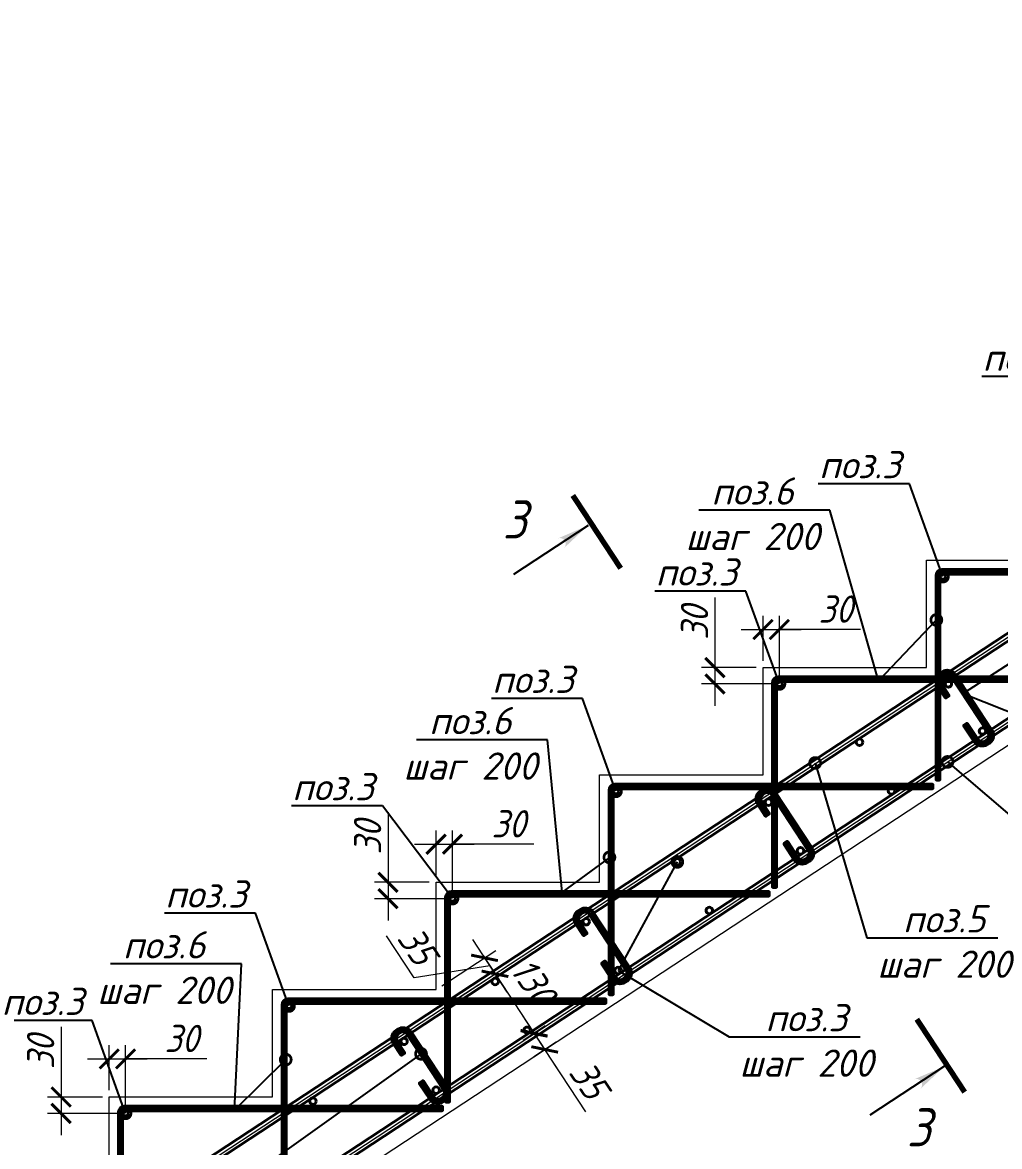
# Model space of a CAD drawing. Header units: millimetres. Extents: x 504091 to 2165846, y 135022 to 442887.
# Drawn here: x 1275628 to 1277421, y 236013 to 238076 of the extents above; entities that cross this region are included whole.
import ezdxf
from ezdxf import colors
from ezdxf.entities.mleader import LeaderData, LeaderLine
from ezdxf.math import Vec2, Vec3

# ---------------------------------------------------------------- set-up
doc = ezdxf.new("R2010")
doc.units = ezdxf.units.MM
doc.layers.get('Defpoints').update_dxf_attribs({"color": 255})
doc.layers.add('!Defpoints', color=255, linetype='Continuous', lineweight=5, plot=False)
doc.layers.add('PS_Обозначения', color=7, linetype='Continuous')
doc.layers.add('Контур', color=7, linetype='Continuous')
for name, color, linetype, lineweight in [('Арматура 12', 26, 'Continuous', 50), ('КР_Арматура 12', 174, 'Continuous', 40), ('Монолит тонкий', 204, 'Continuous', 9), ('Размер', 7, 'Continuous', 13), ('Размеры КР', 164, 'Continuous', 9)]:
    doc.layers.add(name, color=color, linetype=linetype, lineweight=lineweight)
doc.styles.add('GOST 2.304_new', font='isocpeur.ttf', dxfattribs={"width": 0.9, "oblique": 15})
doc.dimstyles.new('SPDS 1_20', dxfattribs={"dimscale": 20, "dimtxt": 2.5, "dimasz": 1.77, "dimexe": 1.25, "dimexo": 0.625, "dimtad": 1, "dimdec": 0, "dimrnd": 0.001, "dimtxsty": 'GOST 2.304_new', "dimblk": 'ARCHTICK', "dimcen": 2.5, "dimdle": 2, "dimclrt": 256, "dimadec": 0, "dimazin": 2, "dimtfac": 0.75, "dimtdec": 0, "dimtmove": 1, "dimatfit": 3, "dimfxl": 0, "dimtolj": 1, "dimlwd": 9, "dimlwe": 9, "dimarcsym": 0})

# ---------------------------------------------------------------- blocks, each defined once
blk = doc.blocks.new('_ArchTick')
at = {"color": 0, "linetype": 'ByBlock', "const_width": 0.15}
blk.add_lwpolyline([(-0.5, -0.5), (0.5, 0.5)], dxfattribs=at)
blk = doc.blocks.new('*D2929')
at = {"layer": 'Defpoints', "color": 0, "lineweight": 20, "transparency": 16777216}
for p in [(1276495.1, 236330.4), (1276387.1, 236301.3), (1276406.3, 236272.1)]:
    blk.add_point(p, dxfattribs=at)
at = {"layer": 'Размеры КР', "color": 0, "lineweight": 9, "transparency": 16777216}
for p, q in [((1276346.6, 236323), (1276295.9, 236400.2)), ((1276454, 236393.1), (1276517.1, 236297)), ((1276397.5, 236308.2), (1276496.8, 236373.4)), ((1276485.5, 236345), (1276346.6, 236323)), ((1276416.7, 236278.9), (1276516, 236344.1))]:
    blk.add_line(p, q, dxfattribs=at)
at = {"layer": 'Размеры КР', "color": 0, "lineweight": 9, "transparency": 16777216, "xscale": 35.4, "yscale": 35.4, "zscale": 35.4}
for p, rotation in [((1276475.9, 236359.7), 123.291571621016), ((1276495.1, 236330.4), 303.291571621016)]:
    blk.add_blockref('_ArchTick', p, dxfattribs=dict(at, rotation=rotation))
at = {"layer": 'Размеры КР', "lineweight": 20, "transparency": 16777216, "insert": (1276352.6, 236382.2), "char_height": 50, "attachment_point": 5, "rotation": 303.2916, "style": 'GOST 2.304_new'}
blk.add_mtext('\\A1;35', dxfattribs=at)
blk = doc.blocks.new('*D2930')
at = {"layer": 'Defpoints', "color": 0, "lineweight": 20, "transparency": 16777216}
for p in [(1276406.3, 236272.1), (1276566.5, 236221.6), (1276536.2, 236201.7)]:
    blk.add_point(p, dxfattribs=at)
at = {"layer": 'Размеры КР', "color": 0, "lineweight": 9, "transparency": 16777216}
for p, q in [((1276473.2, 236363.8), (1276588.5, 236188.2)), ((1276416.7, 236278.9), (1276516, 236344.1)), ((1276546.7, 236208.6), (1276587.4, 236235.4))]:
    blk.add_line(p, q, dxfattribs=at)
at = {"layer": 'Размеры КР', "color": 0, "lineweight": 9, "transparency": 16777216, "xscale": 35.4, "yscale": 35.4, "zscale": 35.4}
for p, rotation in [((1276495.1, 236330.4), 123.291571621016), ((1276566.5, 236221.6), 303.291571621016)]:
    blk.add_blockref('_ArchTick', p, dxfattribs=dict(at, rotation=rotation))
at = {"layer": 'Размеры КР', "lineweight": 20, "transparency": 16777216, "insert": (1276565.5, 236315.9), "char_height": 50, "attachment_point": 5, "rotation": 303.2916, "style": 'GOST 2.304_new'}
blk.add_mtext('\\A1;130', dxfattribs=at)
blk = doc.blocks.new('*D2931')
at = {"layer": 'Defpoints', "color": 0, "lineweight": 20, "transparency": 16777216}
for p in [(1276536.9, 236201), (1276586.3, 236191.6), (1276556.2, 236171.8)]:
    blk.add_point(p, dxfattribs=at)
at = {"layer": 'Размеры КР', "color": 0, "lineweight": 9, "transparency": 16777216}
for p, q in [((1276545.1, 236254.3), (1276608.2, 236158.1)), ((1276547.4, 236207.9), (1276588, 236234.6)), ((1276566.6, 236178.7), (1276607.2, 236205.3)), ((1276661.6, 236076.9), (1276586.3, 236191.6))]:
    blk.add_line(p, q, dxfattribs=at)
at = {"layer": 'Размеры КР', "color": 0, "lineweight": 9, "transparency": 16777216, "xscale": 35.4, "yscale": 35.4, "zscale": 35.4}
for p, rotation in [((1276567.1, 236220.8), 123.291571621016), ((1276586.3, 236191.6), 303.291571621016)]:
    blk.add_blockref('_ArchTick', p, dxfattribs=dict(at, rotation=rotation))
at = {"layer": 'Размеры КР', "lineweight": 20, "transparency": 16777216, "insert": (1276667.6, 236136.1), "char_height": 50, "attachment_point": 5, "rotation": 303.2916, "style": 'GOST 2.304_new'}
blk.add_mtext('\\A1;35', dxfattribs=at)
blk = doc.blocks.new('*D2938')
at = {"layer": 'Defpoints', "color": 0, "lineweight": 20, "transparency": 16777216}
for p in [(1277017.1, 236962.3), (1276987.1, 236892.3), (1277017.1, 236862.3)]:
    blk.add_point(p, dxfattribs=at)
at = {"layer": 'Контур', "color": 0, "lineweight": 9, "transparency": 16777216}
for p, q in [((1276987.1, 236904.8), (1276987.1, 236987.3)), ((1277017.1, 236874.8), (1277017.1, 236987.3)), ((1276947.1, 236962.3), (1277057.1, 236962.3)), ((1277166.1, 236962.3), (1277017.1, 236962.3))]:
    blk.add_line(p, q, dxfattribs=at)
at = {"layer": 'Контур', "color": 0, "lineweight": 9, "transparency": 16777216, "xscale": 35.4, "yscale": 35.4, "zscale": 35.4, "rotation": 180}
blk.add_blockref('_ArchTick', (1276987.1, 236962.3), dxfattribs=at)
at = {"layer": 'Контур', "color": 0, "lineweight": 9, "transparency": 16777216, "xscale": 35.4, "yscale": 35.4, "zscale": 35.4}
blk.add_blockref('_ArchTick', (1277017.1, 236962.3), dxfattribs=at)
at = {"layer": 'Контур', "lineweight": 20, "transparency": 16777216, "insert": (1277119.9, 236999.8), "char_height": 50, "attachment_point": 5, "style": 'GOST 2.304_new'}
blk.add_mtext('\\A1;30', dxfattribs=at)
blk = doc.blocks.new('*D2939')
at = {"layer": 'Defpoints', "color": 0, "lineweight": 20, "transparency": 16777216}
for p in [(1276987.1, 236892.3), (1276898.8, 236862.3), (1277017.1, 236862.3)]:
    blk.add_point(p, dxfattribs=at)
at = {"layer": 'Контур', "color": 0, "lineweight": 9, "transparency": 16777216}
for p, q in [((1276898.8, 237020.8), (1276898.8, 236892.3)), ((1276898.8, 236932.3), (1276898.8, 236822.3)), ((1276974.6, 236892.3), (1276873.8, 236892.3)), ((1277004.6, 236862.3), (1276873.8, 236862.3))]:
    blk.add_line(p, q, dxfattribs=at)
at = {"layer": 'Контур', "color": 0, "lineweight": 9, "transparency": 16777216, "xscale": 35.4, "yscale": 35.4, "zscale": 35.4}
for p, rotation in [((1276898.8, 236892.3), 90), ((1276898.8, 236862.3), 270)]:
    blk.add_blockref('_ArchTick', p, dxfattribs=dict(at, rotation=rotation))
at = {"layer": 'Контур', "lineweight": 20, "transparency": 16777216, "insert": (1276861.3, 236974.6), "char_height": 50, "attachment_point": 5, "rotation": 90, "style": 'GOST 2.304_new'}
blk.add_mtext('\\A1;30', dxfattribs=at)
blk = doc.blocks.new('*D2940')
at = {"layer": 'Defpoints', "color": 0, "lineweight": 20, "transparency": 16777216}
for p in [(1276417.1, 236568.3), (1276387.1, 236498.3), (1276417.1, 236468.3)]:
    blk.add_point(p, dxfattribs=at)
at = {"layer": 'Контур', "color": 0, "lineweight": 9, "transparency": 16777216}
for p, q in [((1276387.1, 236510.8), (1276387.1, 236593.3)), ((1276417.1, 236480.8), (1276417.1, 236593.3)), ((1276347.1, 236568.3), (1276457.1, 236568.3)), ((1276566.1, 236568.3), (1276417.1, 236568.3))]:
    blk.add_line(p, q, dxfattribs=at)
at = {"layer": 'Контур', "color": 0, "lineweight": 9, "transparency": 16777216, "xscale": 35.4, "yscale": 35.4, "zscale": 35.4, "rotation": 180}
blk.add_blockref('_ArchTick', (1276387.1, 236568.3), dxfattribs=at)
at = {"layer": 'Контур', "color": 0, "lineweight": 9, "transparency": 16777216, "xscale": 35.4, "yscale": 35.4, "zscale": 35.4}
blk.add_blockref('_ArchTick', (1276417.1, 236568.3), dxfattribs=at)
at = {"layer": 'Контур', "lineweight": 20, "transparency": 16777216, "insert": (1276519.9, 236605.8), "char_height": 50, "attachment_point": 5, "style": 'GOST 2.304_new'}
blk.add_mtext('\\A1;30', dxfattribs=at)
blk = doc.blocks.new('*D2941')
at = {"layer": 'Defpoints', "color": 0, "lineweight": 20, "transparency": 16777216}
for p in [(1276387.1, 236498.3), (1276298.8, 236468.3), (1276417.1, 236468.3)]:
    blk.add_point(p, dxfattribs=at)
at = {"layer": 'Контур', "color": 0, "lineweight": 9, "transparency": 16777216}
for p, q in [((1276298.8, 236626.8), (1276298.8, 236498.3)), ((1276298.8, 236538.3), (1276298.8, 236428.3)), ((1276374.6, 236498.3), (1276273.8, 236498.3)), ((1276404.6, 236468.3), (1276273.8, 236468.3))]:
    blk.add_line(p, q, dxfattribs=at)
at = {"layer": 'Контур', "color": 0, "lineweight": 9, "transparency": 16777216, "xscale": 35.4, "yscale": 35.4, "zscale": 35.4}
for p, rotation in [((1276298.8, 236498.3), 90), ((1276298.8, 236468.3), 270)]:
    blk.add_blockref('_ArchTick', p, dxfattribs=dict(at, rotation=rotation))
at = {"layer": 'Контур', "lineweight": 20, "transparency": 16777216, "insert": (1276261.3, 236580.6), "char_height": 50, "attachment_point": 5, "rotation": 90, "style": 'GOST 2.304_new'}
blk.add_mtext('\\A1;30', dxfattribs=at)
blk = doc.blocks.new('*D2942')
at = {"layer": 'Defpoints', "color": 0, "lineweight": 20, "transparency": 16777216}
for p in [(1275817.1, 236174.3), (1275787.1, 236104.3), (1275817.1, 236074.3)]:
    blk.add_point(p, dxfattribs=at)
at = {"layer": 'Контур', "color": 0, "lineweight": 9, "transparency": 16777216}
for p, q in [((1275787.1, 236116.8), (1275787.1, 236199.3)), ((1275817.1, 236086.8), (1275817.1, 236199.3)), ((1275747.1, 236174.3), (1275857.1, 236174.3)), ((1275966.1, 236174.3), (1275817.1, 236174.3))]:
    blk.add_line(p, q, dxfattribs=at)
at = {"layer": 'Контур', "color": 0, "lineweight": 9, "transparency": 16777216, "xscale": 35.4, "yscale": 35.4, "zscale": 35.4, "rotation": 180}
blk.add_blockref('_ArchTick', (1275787.1, 236174.3), dxfattribs=at)
at = {"layer": 'Контур', "color": 0, "lineweight": 9, "transparency": 16777216, "xscale": 35.4, "yscale": 35.4, "zscale": 35.4}
blk.add_blockref('_ArchTick', (1275817.1, 236174.3), dxfattribs=at)
at = {"layer": 'Контур', "lineweight": 20, "transparency": 16777216, "insert": (1275919.9, 236211.8), "char_height": 50, "attachment_point": 5, "style": 'GOST 2.304_new'}
blk.add_mtext('\\A1;30', dxfattribs=at)
blk = doc.blocks.new('*D2943')
at = {"layer": 'Defpoints', "color": 0, "lineweight": 20, "transparency": 16777216}
for p in [(1275787.1, 236104.3), (1275698.8, 236074.3), (1275817.1, 236074.3)]:
    blk.add_point(p, dxfattribs=at)
at = {"layer": 'Контур', "color": 0, "lineweight": 9, "transparency": 16777216}
for p, q in [((1275698.8, 236232.8), (1275698.8, 236104.3)), ((1275698.8, 236144.3), (1275698.8, 236034.3)), ((1275774.6, 236104.3), (1275673.8, 236104.3)), ((1275804.6, 236074.3), (1275673.8, 236074.3))]:
    blk.add_line(p, q, dxfattribs=at)
at = {"layer": 'Контур', "color": 0, "lineweight": 9, "transparency": 16777216, "xscale": 35.4, "yscale": 35.4, "zscale": 35.4}
for p, rotation in [((1275698.8, 236104.3), 90), ((1275698.8, 236074.3), 270)]:
    blk.add_blockref('_ArchTick', p, dxfattribs=dict(at, rotation=rotation))
at = {"layer": 'Контур', "lineweight": 20, "transparency": 16777216, "insert": (1275661.3, 236186.6), "char_height": 50, "attachment_point": 5, "rotation": 90, "style": 'GOST 2.304_new'}
blk.add_mtext('\\A1;30', dxfattribs=at)
blk = doc.blocks.new('_DotSmall')
at = {"color": 0, "linetype": 'ByBlock', "lineweight": 35, "const_width": 0.5}
blk.add_lwpolyline([(-0.0625, 0, 1), (0.0625, 0, 1)], format="xyb", close=True, dxfattribs=at)

msp = doc.modelspace()

# ---------------------------------------------------------------- hatches: boundary and pattern name
at = {"layer": 'PS_Обозначения', "ltscale": 50}
for points in [[(1276666.0254, 237153.3851), (1276621.6685, 237111.6242, 0.839099631), (1276610.0757, 237129.2781)], [(1277319.9188, 236160.7265), (1277275.5619, 236118.9655, 0.839099631), (1277263.9691, 236136.6195)]]:
    msp.add_hatch(color=256, dxfattribs=at).paths.add_polyline_path(points, flags=0)

# ---------------------------------------------------------------- linework, layer by layer
at = {"layer": '!Defpoints', "lineweight": 15, "ltscale": 100}
for points in [[(1274608.0874, 234856.6158, 0.414213562), (1274632.0874, 234880.6158), (1274632.0874, 235107.0122), (1279153.897, 238076.3338)], [(1275122.8384, 234856.6158, -0.414213562), (1275098.8384, 234880.6158), (1275098.8384, 235255.9759), (1279390.5344, 238076.3338)]]:
    msp.add_lwpolyline(points, format="xyb", dxfattribs=at)
at = {"layer": 'PS_Обозначения', "ltscale": 50}
for points in [[(1276637.9471, 237208.3712, 10, 10, 0), (1276725.771, 237074.6291, 0, 0, 0)], [(1277269.2082, 236247.0598, 10, 10, 0), (1277357.0322, 236113.3177, 0, 0, 0)]]:
    msp.add_lwpolyline(points, format="xyseb", dxfattribs=at)
for points in [[(1276666.0254, 237153.3851), (1276528.9762, 237063.3895)], [(1277319.9188, 236160.7265), (1277182.8695, 236070.7308)]]:
    msp.add_lwpolyline(points, dxfattribs=at)
at = {"layer": 'Арматура 12', "lineweight": 53, "ltscale": 20}
for points in [[(1277317.0874, 237065.3338), (1277897.8937, 237065.3338), (1277897.8937, 237071.3338), (1277315.0874, 237071.3338, 0.414213562), (1277305.0874, 237061.3338), (1277305.0874, 236687.0109), (1277311.0874, 236687.0109), (1277311.0874, 237059.3338)], [(1277333.0084, 236877.3482, 0.385584486), (1277319.6866, 236879.0507), (1277316.4723, 236876.94, 0.414213562), (1277313.459, 236862.3998), (1277327.5409, 236840.6857), (1277322.5256, 236837.3923), (1277308.4436, 236859.1064, -0.414213562), (1277313.1789, 236881.9554), (1277316.3932, 236884.066, -0.394921318), (1277338.021, 236880.6458, -0.242110317)], [(1277017.0874, 236868.3338), (1277597.8937, 236868.3338), (1277597.8937, 236874.3338), (1277015.0874, 236874.3338, 0.414213562), (1277005.0874, 236864.3338), (1277005.0874, 236490.0109), (1277011.0874, 236490.0109), (1277011.0874, 236862.3338)], [(1277405.2303, 236778.3042), (1277406.1942, 236776.8363, -0.414213562), (1277401.4589, 236753.9873), (1277398.2447, 236751.8766, -0.414213562), (1277375.3957, 236756.6119), (1277356.2739, 236785.906), (1277361.2892, 236789.1994), (1277380.411, 236759.9053, 0.414213562), (1277394.9513, 236756.8919), (1277398.1655, 236759.0026, 0.414213562), (1277401.1789, 236773.5429), (1277400.215, 236775.0108)], [(1276717.0874, 236671.3338), (1277297.8937, 236671.3338), (1277297.8937, 236677.3338), (1276715.0874, 236677.3338, 0.414213562), (1276705.0874, 236667.3338), (1276705.0874, 236293.0109), (1276711.0874, 236293.0109), (1276711.0874, 236665.3338)], [(1277002.8457, 236660.5384, 0.385584486), (1276989.5239, 236662.2409), (1276986.3097, 236660.1302, 0.414213562), (1276983.2963, 236645.5899), (1276997.3783, 236623.8759), (1276992.3629, 236620.5825), (1276978.281, 236642.2965, -0.414213562), (1276983.0163, 236665.1455), (1276986.2305, 236667.2562, -0.394921318), (1277007.8583, 236663.8359, -0.242110317)], [(1277075.0676, 236561.4944), (1277076.0316, 236560.0264, -0.414213562), (1277071.2963, 236537.1774), (1277068.082, 236535.0668, -0.414213562), (1277045.233, 236539.8021), (1277026.1112, 236569.0962), (1277031.1265, 236572.3896), (1277050.2484, 236543.0955, 0.414213562), (1277064.7886, 236540.0821), (1277068.0029, 236542.1928, 0.414213562), (1277071.0162, 236556.7331), (1277070.0523, 236558.201)], [(1276417.0874, 236474.3338), (1276997.8937, 236474.3338), (1276997.8937, 236480.3338), (1276415.0874, 236480.3338, 0.414213562), (1276405.0874, 236470.3338), (1276405.0874, 236096.0109), (1276411.0874, 236096.0109), (1276411.0874, 236468.3338)], [(1276668.4524, 236441.0364, 0.385584486), (1276655.1306, 236442.739), (1276651.9163, 236440.6283, 0.414213562), (1276648.903, 236426.088), (1276662.9849, 236404.3739), (1276657.9696, 236401.0805), (1276643.8876, 236422.7946, -0.414213562), (1276648.6229, 236445.6436), (1276651.8372, 236447.7543, -0.394921318), (1276673.465, 236444.334, -0.242110317)], [(1276740.6743, 236341.9925), (1276741.6382, 236340.5245, -0.414213562), (1276736.9029, 236317.6755), (1276733.6887, 236315.5649, -0.414213562), (1276710.8397, 236320.3002), (1276691.7179, 236349.5942), (1276696.7332, 236352.8876), (1276715.855, 236323.5936, 0.414213562), (1276730.3953, 236320.5802), (1276733.6095, 236322.6909, 0.414213562), (1276736.6229, 236337.2311), (1276735.659, 236338.6991)], [(1276117.0874, 236277.3338), (1276697.8937, 236277.3338), (1276697.8937, 236283.3338), (1276115.0874, 236283.3338, 0.414213562), (1276105.0874, 236273.3338), (1276105.0874, 235899.0109), (1276111.0874, 235899.0109), (1276111.0874, 236271.3338)], [(1276334.1358, 236221.4178, 0.385584486), (1276320.8139, 236223.1203), (1276317.5997, 236221.0096, 0.414213562), (1276314.5863, 236206.4694), (1276328.6683, 236184.7553), (1276323.653, 236181.4619), (1276309.571, 236203.176, -0.414213562), (1276314.3063, 236226.025), (1276317.5205, 236228.1356, -0.394921318), (1276339.1483, 236224.7154, -0.242110317)], [(1276406.3576, 236122.3738), (1276407.3216, 236120.9059, -0.414213562), (1276402.5863, 236098.0569), (1276399.3721, 236095.9462, -0.414213562), (1276376.5231, 236100.6815), (1276357.4012, 236129.9756), (1276362.4166, 236133.269), (1276381.5384, 236103.9749, 0.414213562), (1276396.0787, 236100.9615), (1276399.2929, 236103.0722, 0.414213562), (1276402.3063, 236117.6125), (1276401.3423, 236119.0804)], [(1275817.0874, 236080.3338), (1276397.8937, 236080.3338), (1276397.8937, 236086.3338), (1275815.0874, 236086.3338, 0.414213562), (1275805.0874, 236076.3338), (1275805.0874, 235702.0109), (1275811.0874, 235702.0109), (1275811.0874, 236074.3338)]]:
    msp.add_lwpolyline(points, format="xyb", dxfattribs=at)
for points in [[(1277400.3096, 236774.859), (1277333.0084, 236877.3482)], [(1277338.021, 236880.6458), (1277405.3238, 236778.1542)], [(1277070.1469, 236558.0492), (1277002.8457, 236660.5384)], [(1277007.8583, 236663.8359), (1277075.1611, 236561.3444)], [(1276735.7536, 236338.5473), (1276668.4524, 236441.0364)], [(1276673.465, 236444.334), (1276740.7678, 236341.8424)], [(1276401.437, 236118.9286), (1276334.1358, 236221.4178)], [(1276339.1483, 236224.7154), (1276406.4511, 236122.2238)]]:
    msp.add_lwpolyline(points, dxfattribs=at)
for centre in [(1277317.0874, 237059.3338), (1277017.0874, 236862.3338), (1276717.0874, 236665.3338), (1276417.0874, 236468.3338), (1276117.0874, 236271.3338), (1275817.0874, 236074.3338)]:
    msp.add_circle(centre, 6, dxfattribs=at)
at = {"layer": 'КР_Арматура 12', "ltscale": 12}
for p, q in [((1274635.1094, 235116.1747), (1279067.9325, 238027.0618)), ((1274890.682, 235126.3622), (1279304.6269, 238027.058)), ((1274647.1094, 235109.6987), (1279071.5203, 238015.0618)), ((1275113.8543, 235258.6642), (1279308.217, 238015.058))]:
    msp.add_line(p, q, dxfattribs=at)
for centre in [(1277327.1092, 236862.3913), (1277389.8825, 236775.9321), (1277164.1246, 236755.3607), (1277222.7432, 236666.0938), (1276996.9465, 236645.5814), (1277055.6039, 236556.2555), (1276829.6925, 236535.7502), (1276888.4646, 236446.4172), (1276662.5532, 236426.0795), (1276721.3253, 236336.5789), (1276495.4139, 236316.2412), (1276554.186, 236226.7406), (1276328.2365, 236206.4609), (1276387.0467, 236116.9023), (1276161.0589, 236096.6809)]:
    msp.add_circle(centre, 6, dxfattribs=at)
at = {"layer": 'Монолит тонкий', "lineweight": 13, "ltscale": 100}
msp.add_line((1275143.8384, 235243.6672), (1279146.8841, 237874.3338), dxfattribs=at)
msp.add_lwpolyline([(1275487.0874, 235907.3338), (1275787.0874, 235907.3338), (1275787.0874, 236104.3338), (1276087.0874, 236104.3338), (1276087.0874, 236301.3338), (1276387.0874, 236301.3338), (1276387.0874, 236498.3338), (1276687.0874, 236498.3338), (1276687.0874, 236695.3338), (1276987.0874, 236695.3338), (1276987.0874, 236892.3338), (1277287.0874, 236892.3338), (1277287.0874, 237089.3338), (1277587.0874, 237089.3338), (1277587.0874, 237286.3338), (1277887.0874, 237286.3338), (1277887.0874, 237483.3338), (1278187.0874, 237483.3338), (1278187.0874, 237680.3338), (1278487.0874, 237680.3338), (1278487.0874, 237877.3338), (1278787.0874, 237877.3338)], dxfattribs=at)

# ---------------------------------------------------------------- texts
at = {"layer": 'PS_Обозначения', "style": 'GOST 2.304_new', "oblique": 15, "width": 0.9}
for p in [(1276509.0301, 237129.2041), (1277250.8014, 236013.7121)]:
    msp.add_text('3', height=70, dxfattribs=at).set_placement(p)

# ---------------------------------------------------------------- dimensions: what is measured, and where the dimension line sits
at = {"layer": 'Контур', "lineweight": 20}
for base, p1, p2, picture, middle in [((1277017.0874, 236962.2919), (1276987.0874, 236892.3338), (1277017.0874, 236862.3338), '*D2938', (1277119.8817, 236976.7387)), ((1276417.0874, 236568.2919), (1276387.0874, 236498.3338), (1276417.0874, 236468.3338), '*D2940', (1276519.8817, 236582.7387)), ((1275817.0874, 236174.2919), (1275787.0874, 236104.3338), (1275817.0874, 236074.3338), '*D2942', (1275919.8817, 236188.7387))]:
    dim = msp.add_linear_dim(base=base, p1=p1, p2=p2, dimstyle='SPDS 1_20', dxfattribs=at)
    dim.commit()
    dim.dimension.update_dxf_attribs({"geometry": picture, "text_midpoint": middle, "dimtype": 160})
for base, p1, p2, picture, middle in [((1276898.7858, 236862.3338), (1276987.0874, 236892.3338), (1277017.0874, 236862.3338), '*D2939', (1276885.2053, 236974.5797)), ((1276298.7858, 236468.3338), (1276387.0874, 236498.3338), (1276417.0874, 236468.3338), '*D2941', (1276285.2053, 236580.5797)), ((1275698.7858, 236074.3338), (1275787.0874, 236104.3338), (1275817.0874, 236074.3338), '*D2943', (1275685.2053, 236186.5797))]:
    dim = msp.add_linear_dim(base=base, p1=p1, p2=p2, angle=90, dimstyle='SPDS 1_20', dxfattribs=at)
    dim.commit()
    dim.dimension.update_dxf_attribs({"geometry": picture, "text_midpoint": middle, "dimtype": 160})
at = {"layer": 'Размеры КР', "lineweight": 20}
for base, p1, p2, angle, picture, middle, dimtype in [((1276495.1192, 236330.4031), (1276387.0874, 236301.3338), (1276406.2989, 236272.0778), 303.2915716, '*D2929', (1276339.7825, 236333.4007), 161), ((1276566.5353, 236221.6476), (1276406.2989, 236272.0778), (1276536.2174, 236201.7389), 123.2915716, '*D2930', (1276534.1276, 236295.2849), 160), ((1276586.2816, 236191.5772), (1276536.9406, 236201.0483), (1276556.1624, 236171.7989), 123.2915716, '*D2931', (1276665.3897, 236134.6888), 160)]:
    dim = msp.add_linear_dim(base=base, p1=p1, p2=p2, angle=angle, dimstyle='SPDS 1_20', dxfattribs=at)
    dim.commit()
    dim.dimension.update_dxf_attribs({"geometry": picture, "text_midpoint": middle, "dimtype": dimtype})

# ---------------------------------------------------------------- leaders
at = {"layer": 'Размер', "ltscale": 20}
ml = msp.add_multileader_mtext('Standard', dxfattribs=at)
ml.set_content('\\A1;{\\W1;поз.3}', color=256, style='GOST 2.304_new')
ml.set_leader_properties()
ml.set_arrow_properties(name='DOTSMALL')
ml.build(insert=Vec2(0, 0))
ml.multileader.update_dxf_attribs({"text_left_attachment_type": 6, "text_right_attachment_type": 6, "dogleg_length": 4, "arrow_head_size": 40})
ctx = ml.context
ctx.base_point, ctx.char_height, ctx.arrow_head_size, ctx.landing_gap_size, ctx.plane_origin = Vec3(1277382.3064, 237426.8498), 50, 40, 0, Vec3(1231557.2166, 528592.103)
ctx.left_attachment, ctx.right_attachment, ctx.text_align_type = 6, 6, 1
notes = []
notes.append((ctx, [(0, (1, 1, 0), (1277555.5821, 237426.8498), (-1, 0), 8, [(0, [(1277617.0874, 237256.3338)], 0, [])])]))
ctx.mtext.insert, ctx.mtext.rotation, ctx.mtext.width, ctx.mtext.alignment, ctx.mtext.flow_direction = Vec3(1277464.9442, 237486.8498), 6.283185307, 511.854399, 2, 5
ml = msp.add_multileader_mtext('Standard', dxfattribs=at)
ml.set_content('\\A1;{\\W1;поз.3}', color=256, style='GOST 2.304_new')
ml.set_leader_properties()
ml.set_arrow_properties(name='DOTSMALL')
ml.build(insert=Vec2(0, 0))
ml.multileader.update_dxf_attribs({"text_left_attachment_type": 6, "text_right_attachment_type": 6, "dogleg_length": 4, "arrow_head_size": 40})
ctx = ml.context
ctx.base_point, ctx.char_height, ctx.arrow_head_size, ctx.landing_gap_size, ctx.plane_origin = Vec3(1277082.3064, 237229.8498), 50, 40, 0, Vec3(1231257.2166, 528395.103)
ctx.left_attachment, ctx.right_attachment, ctx.text_align_type = 6, 6, 1
notes.append((ctx, [(0, (1, 1, 0), (1277255.5821, 237229.8498), (-1, 0), 8, [(0, [(1277317.0874, 237059.3338)], 0, [])])]))
ctx.mtext.insert, ctx.mtext.rotation, ctx.mtext.width, ctx.mtext.alignment, ctx.mtext.flow_direction = Vec3(1277164.9442, 237289.8498), 6.283185307, 511.854399, 2, 5
ml = msp.add_multileader_mtext('Standard', dxfattribs=at)
ml.set_content('\\A1;{\\W1;поз.6\\Pшаг 200}', color=256, style='GOST 2.304_new')
ml.set_leader_properties()
ml.set_arrow_properties(name='DOTSMALL')
ml.build(insert=Vec2(0, 0))
ml.multileader.update_dxf_attribs({"text_left_attachment_type": 6, "text_right_attachment_type": 6, "dogleg_length": 4, "arrow_head_size": 40})
ctx = ml.context
ctx.base_point, ctx.char_height, ctx.arrow_head_size, ctx.landing_gap_size, ctx.plane_origin = Vec3(1276833.7417, 237181.3873), 50, 40, 0, Vec3(1231214.503, 528266.5034)
ctx.left_attachment, ctx.right_attachment, ctx.text_align_type = 6, 6, 1
notes.append((ctx, [(0, (1, 1, 0), (1277109.5174, 237181.3873), (-1, 0), 8, [(1, [(1277305.0874, 236979.811), (1277198.779, 236868.3338)], 0, [])])]))
ctx.mtext.insert, ctx.mtext.rotation, ctx.mtext.width, ctx.mtext.alignment, ctx.mtext.flow_direction = Vec3(1276967.6295, 237241.3873), 6.283185307, 511.854399, 2, 5
ml = msp.add_multileader_mtext('Standard', dxfattribs=at)
ml.set_content('\\A1;{\\W1;поз.3}', color=256, style='GOST 2.304_new')
ml.set_leader_properties()
ml.set_arrow_properties(name='DOTSMALL')
ml.build(insert=Vec2(0, 0))
ml.multileader.update_dxf_attribs({"text_left_attachment_type": 6, "text_right_attachment_type": 6, "dogleg_length": 4, "arrow_head_size": 40})
ctx = ml.context
ctx.base_point, ctx.char_height, ctx.arrow_head_size, ctx.landing_gap_size, ctx.plane_origin = Vec3(1276782.3064, 237032.8498), 50, 40, 0, Vec3(1230957.2166, 528198.103)
ctx.left_attachment, ctx.right_attachment, ctx.text_align_type = 6, 6, 1
notes.append((ctx, [(0, (1, 1, 0), (1276955.5821, 237032.8498), (-1, 0), 8, [(0, [(1277017.0874, 236862.3338)], 0, [])])]))
ctx.mtext.insert, ctx.mtext.rotation, ctx.mtext.width, ctx.mtext.alignment, ctx.mtext.flow_direction = Vec3(1276864.9442, 237092.8498), 6.283185307, 511.854399, 2, 5
ml = msp.add_multileader_mtext('Standard', dxfattribs=at)
ml.set_content('\\A1;С-образные стержни С-2 %%C8А240\\Pшаг 400х400\\Pв шахм. порядке ', color=256, style='GOST 2.304_new')
ml.set_leader_properties()
ml.set_arrow_properties(name='DOTSMALL')
ml.build(insert=Vec2(0, 0))
ml.multileader.update_dxf_attribs({"text_left_attachment_type": 6, "text_right_attachment_type": 6, "arrow_head_size": 40})
ctx = ml.context
ctx.base_point, ctx.char_height, ctx.arrow_head_size, ctx.landing_gap_size, ctx.plane_origin = Vec3(1277844.5897, 236653.5054), 50, 40, 0, Vec3(1274648.0061, 266793.1065)
ctx.left_attachment, ctx.right_attachment, ctx.text_align_type = 6, 6, 1
notes.append((ctx, [(1, (1, 1, 0), (1277836.5897, 236653.5054), (1, 0), 8, [(0, [(1277694.0959, 237065.3338), (1277354.3496, 236844.8489)], 0, [])])]))
ctx.mtext.insert, ctx.mtext.rotation, ctx.mtext.width, ctx.mtext.alignment, ctx.mtext.flow_direction = Vec3(1278145.5321, 236718.5054), 6.283185307, 691.770084, 2, 5
ml = msp.add_multileader_mtext('Standard', dxfattribs=at)
ml.set_content('\\A1;{\\W1;поз.3}', color=256, style='GOST 2.304_new')
ml.set_leader_properties()
ml.set_arrow_properties(name='DOTSMALL')
ml.build(insert=Vec2(0, 0))
ml.multileader.update_dxf_attribs({"text_left_attachment_type": 6, "text_right_attachment_type": 6, "dogleg_length": 4, "arrow_head_size": 40})
ctx = ml.context
ctx.base_point, ctx.char_height, ctx.arrow_head_size, ctx.landing_gap_size, ctx.plane_origin = Vec3(1276482.3064, 236835.8498), 50, 40, 0, Vec3(1230657.2166, 528001.103)
ctx.left_attachment, ctx.right_attachment, ctx.text_align_type = 6, 6, 1
notes.append((ctx, [(0, (1, 1, 0), (1276655.5821, 236835.8498), (-1, 0), 8, [(0, [(1276717.0874, 236665.3338)], 0, [])])]))
ctx.mtext.insert, ctx.mtext.rotation, ctx.mtext.width, ctx.mtext.alignment, ctx.mtext.flow_direction = Vec3(1276564.9442, 236895.8498), 6.283185307, 511.854399, 2, 5
ml = msp.add_multileader_mtext('Standard', dxfattribs=at)
ml.set_content('\\A1;{\\W1;поз.6\\Pшаг 200}', color=256, style='GOST 2.304_new')
ml.set_leader_properties()
ml.set_arrow_properties(name='DOTSMALL')
ml.build(insert=Vec2(0, 0))
ml.multileader.update_dxf_attribs({"text_left_attachment_type": 6, "text_right_attachment_type": 6, "dogleg_length": 4, "arrow_head_size": 40})
ctx = ml.context
ctx.base_point, ctx.char_height, ctx.arrow_head_size, ctx.landing_gap_size, ctx.plane_origin = Vec3(1276315.9159, 236760.0398), 50, 40, 0, Vec3(1230614.503, 527830.7942)
ctx.left_attachment, ctx.right_attachment, ctx.text_align_type = 6, 6, 1
notes.append((ctx, [(0, (1, 1, 0), (1276591.6916, 236760.0398), (-1, 0), 8, [(1, [(1276705.0874, 236544.1018), (1276618.4815, 236480.3338)], 0, [])])]))
ctx.mtext.insert, ctx.mtext.rotation, ctx.mtext.width, ctx.mtext.alignment, ctx.mtext.flow_direction = Vec3(1276449.8038, 236820.0398), 6.283185307, 511.854399, 2, 5
ml = msp.add_multileader_mtext('Standard', dxfattribs=at)
ml.set_content('\\A1;{\\W1;поз.5\\Pшаг 200}', color=256, style='GOST 2.304_new')
ml.set_leader_properties()
ml.set_arrow_properties(name='DOTSMALL')
ml.build(insert=Vec2(0, 0))
ml.multileader.update_dxf_attribs({"text_left_attachment_type": 6, "text_right_attachment_type": 6, "dogleg_length": 4, "arrow_head_size": 40})
ctx = ml.context
ctx.base_point, ctx.char_height, ctx.arrow_head_size, ctx.landing_gap_size, ctx.plane_origin = Vec3(1277185.5454, 236396.4231), 50, 40, 0, Vec3(1231570.5736, 527502.1389)
ctx.left_attachment, ctx.right_attachment, ctx.text_align_type = 6, 6, 1
notes.append((ctx, [(1, (1, 1, 0), (1277177.5454, 236396.4231), (1, 0), 8, [(1, [(1277082.6322, 236717.3189)], 0, [])])]))
ctx.mtext.insert, ctx.mtext.rotation, ctx.mtext.width, ctx.mtext.alignment, ctx.mtext.flow_direction = Vec3(1277319.4332, 236456.4231), 6.283185307, 511.854399, 2, 5
ml = msp.add_multileader_mtext('Standard', dxfattribs=at)
ml.set_content('\\A1;{\\W1;поз.4\\Pшаг 200}', color=256, style='GOST 2.304_new')
ml.set_leader_properties()
ml.set_arrow_properties(name='DOTSMALL')
ml.build(insert=Vec2(0, 0))
ml.multileader.update_dxf_attribs({"text_left_attachment_type": 6, "text_right_attachment_type": 6, "dogleg_length": 4, "arrow_head_size": 40})
ctx = ml.context
ctx.base_point, ctx.char_height, ctx.arrow_head_size, ctx.landing_gap_size, ctx.plane_origin = Vec3(1277582.173, 236506.1568), 50, 40, 0, Vec3(1231967.2012, 527611.8727)
ctx.left_attachment, ctx.right_attachment, ctx.text_align_type = 6, 6, 1
notes.append((ctx, [(1, (1, 1, 0), (1277574.173, 236506.1568), (1, 0), 8, [(1, [(1277325.5674, 236719.3072)], 0, [])])]))
ctx.mtext.insert, ctx.mtext.rotation, ctx.mtext.width, ctx.mtext.alignment, ctx.mtext.flow_direction = Vec3(1277716.0608, 236566.1568), 6.283185307, 511.854399, 2, 5
ml = msp.add_multileader_mtext('Standard', dxfattribs=at)
ml.set_content('\\A1;{\\W1;поз.3}', color=256, style='GOST 2.304_new')
ml.set_leader_properties()
ml.set_arrow_properties(name='DOTSMALL')
ml.build(insert=Vec2(0, 0))
ml.multileader.update_dxf_attribs({"text_left_attachment_type": 6, "text_right_attachment_type": 6, "dogleg_length": 4, "arrow_head_size": 40})
ctx = ml.context
ctx.base_point, ctx.char_height, ctx.arrow_head_size, ctx.landing_gap_size, ctx.plane_origin = Vec3(1276115.399, 236638.8498), 50, 40, 0, Vec3(1230357.2166, 527804.103)
ctx.left_attachment, ctx.right_attachment, ctx.text_align_type = 6, 6, 1
notes.append((ctx, [(0, (1, 1, 0), (1276288.6747, 236638.8498), (-1, 0), 8, [(0, [(1276417.0874, 236468.3338)], 0, [])])]))
ctx.mtext.insert, ctx.mtext.rotation, ctx.mtext.width, ctx.mtext.alignment, ctx.mtext.flow_direction = Vec3(1276198.0368, 236698.8498), 6.283185307, 511.854399, 2, 5
ml = msp.add_multileader_mtext('Standard', dxfattribs=at)
ml.set_content('\\A1;{\\W1;поз.3\\Pшаг 200}', color=256, style='GOST 2.304_new')
ml.set_leader_properties()
ml.set_arrow_properties(name='DOTSMALL')
ml.build(insert=Vec2(0, 0))
ml.multileader.update_dxf_attribs({"text_left_attachment_type": 6, "text_right_attachment_type": 6, "dogleg_length": 4, "arrow_head_size": 40})
ctx = ml.context
ctx.base_point, ctx.char_height, ctx.arrow_head_size, ctx.landing_gap_size, ctx.plane_origin = Vec3(1276932.6056, 236214.8544), 50, 40, 0, Vec3(1231317.6338, 527320.5702)
ctx.left_attachment, ctx.right_attachment, ctx.text_align_type = 6, 6, 1
notes.append((ctx, [(1, (1, 1, 0), (1276924.6056, 236214.8544), (1, 0), 8, [(0, [(1276829.6925, 236535.7502), (1276721.3253, 236336.5789)], 0, [])])]))
ctx.mtext.insert, ctx.mtext.rotation, ctx.mtext.width, ctx.mtext.alignment, ctx.mtext.flow_direction = Vec3(1277066.4935, 236274.8544), 6.283185307, 511.854399, 2, 5
ml = msp.add_multileader_mtext('Standard', dxfattribs=at)
ml.set_content('\\A1;{\\W1;поз.3}', color=256, style='GOST 2.304_new')
ml.set_leader_properties()
ml.set_arrow_properties(name='DOTSMALL')
ml.build(insert=Vec2(0, 0))
ml.multileader.update_dxf_attribs({"text_left_attachment_type": 6, "text_right_attachment_type": 6, "dogleg_length": 4, "arrow_head_size": 40})
ctx = ml.context
ctx.base_point, ctx.char_height, ctx.arrow_head_size, ctx.landing_gap_size, ctx.plane_origin = Vec3(1275882.3064, 236441.8498), 50, 40, 0, Vec3(1230057.2166, 527607.103)
ctx.left_attachment, ctx.right_attachment, ctx.text_align_type = 6, 6, 1
notes.append((ctx, [(0, (1, 1, 0), (1276055.5821, 236441.8498), (-1, 0), 8, [(0, [(1276117.0874, 236271.3338)], 0, [])])]))
ctx.mtext.insert, ctx.mtext.rotation, ctx.mtext.width, ctx.mtext.alignment, ctx.mtext.flow_direction = Vec3(1275964.9442, 236501.8498), 6.283185307, 511.854399, 2, 5
ml = msp.add_multileader_mtext('Standard', dxfattribs=at)
ml.set_content('\\A1;{\\W1;поз.6\\Pшаг 200}', color=256, style='GOST 2.304_new')
ml.set_leader_properties()
ml.set_arrow_properties(name='DOTSMALL')
ml.build(insert=Vec2(0, 0))
ml.multileader.update_dxf_attribs({"text_left_attachment_type": 6, "text_right_attachment_type": 6, "dogleg_length": 4, "arrow_head_size": 40})
ctx = ml.context
ctx.base_point, ctx.char_height, ctx.arrow_head_size, ctx.landing_gap_size, ctx.plane_origin = Vec3(1275754.0789, 236348.5956), 50, 40, 0, Vec3(1230020.503, 527459.6462)
ctx.left_attachment, ctx.right_attachment, ctx.text_align_type = 6, 6, 1
notes.append((ctx, [(0, (1, 1, 0), (1276029.8546, 236348.5956), (-1, 0), 8, [(1, [(1276111.0874, 236172.9538), (1276017.2317, 236080.3338)], 0, [])])]))
ctx.mtext.insert, ctx.mtext.rotation, ctx.mtext.width, ctx.mtext.alignment, ctx.mtext.flow_direction = Vec3(1275887.9667, 236408.5956), 6.283185307, 511.854399, 2, 5
ml = msp.add_multileader_mtext('Standard', dxfattribs=at)
ml.set_content('\\A1;{\\W1;поз.3}', color=256, style='GOST 2.304_new')
ml.set_leader_properties()
ml.set_arrow_properties(name='DOTSMALL')
ml.build(insert=Vec2(0, 0))
ml.multileader.update_dxf_attribs({"text_left_attachment_type": 6, "text_right_attachment_type": 6, "dogleg_length": 4, "arrow_head_size": 40})
ctx = ml.context
ctx.base_point, ctx.char_height, ctx.arrow_head_size, ctx.landing_gap_size, ctx.plane_origin = Vec3(1275582.3064, 236244.8498), 50, 40, 0, Vec3(1229757.2166, 527410.103)
ctx.left_attachment, ctx.right_attachment, ctx.text_align_type = 6, 6, 1
notes.append((ctx, [(0, (1, 1, 0), (1275755.5821, 236244.8498), (-1, 0), 8, [(0, [(1275817.0874, 236074.3338)], 0, [])])]))
ctx.mtext.insert, ctx.mtext.rotation, ctx.mtext.width, ctx.mtext.alignment, ctx.mtext.flow_direction = Vec3(1275664.9442, 236304.8498), 6.283185307, 511.854399, 2, 5
ml = msp.add_multileader_mtext('Standard', dxfattribs=at)
ml.set_content('\\A1;С-образные стержни С-2 %%C8А240\\Pшаг 400х400\\Pв шахм. порядке ', color=256, style='GOST 2.304_new')
ml.set_leader_properties()
ml.set_arrow_properties(name='DOTSMALL')
ml.build(insert=Vec2(0, 0))
ml.multileader.update_dxf_attribs({"text_left_attachment_type": 6, "text_right_attachment_type": 6, "arrow_head_size": 40})
ctx = ml.context
ctx.base_point, ctx.char_height, ctx.arrow_head_size, ctx.landing_gap_size, ctx.plane_origin = Vec3(1276394.2917, 235906.2353), 50, 40, 0, Vec3(1273313.3262, 265911.311)
ctx.left_attachment, ctx.right_attachment, ctx.text_align_type = 6, 6, 1
notes.append((ctx, [(1, (1, 1, 0), (1276386.2917, 235906.2353), (1, 0), 8, [(0, [(1276359.416, 236183.5384), (1276033.3927, 235950.6718)], 0, [])])]))
ctx.mtext.insert, ctx.mtext.rotation, ctx.mtext.width, ctx.mtext.alignment, ctx.mtext.flow_direction = Vec3(1276695.234, 235971.2353), 6.283185307, 691.770084, 2, 5
for ctx, leaders in notes:
    for number, flags, end, landing, length, lines in leaders:
        leader = LeaderData()
        leader.index, (leader.has_last_leader_line, leader.has_dogleg_vector, leader.attachment_direction) = number, flags
        leader.last_leader_point, leader.dogleg_vector, leader.dogleg_length = Vec3(end), Vec3(landing), length
        for number, points, colour, breaks in lines:
            line = LeaderLine()
            line.index, line.vertices, line.color, line.breaks = number, Vec3.list(points), colors.encode_raw_color(colour), breaks
            leader.lines.append(line)
        ctx.leaders.append(leader)

doc.saveas('drawing.dxf')
